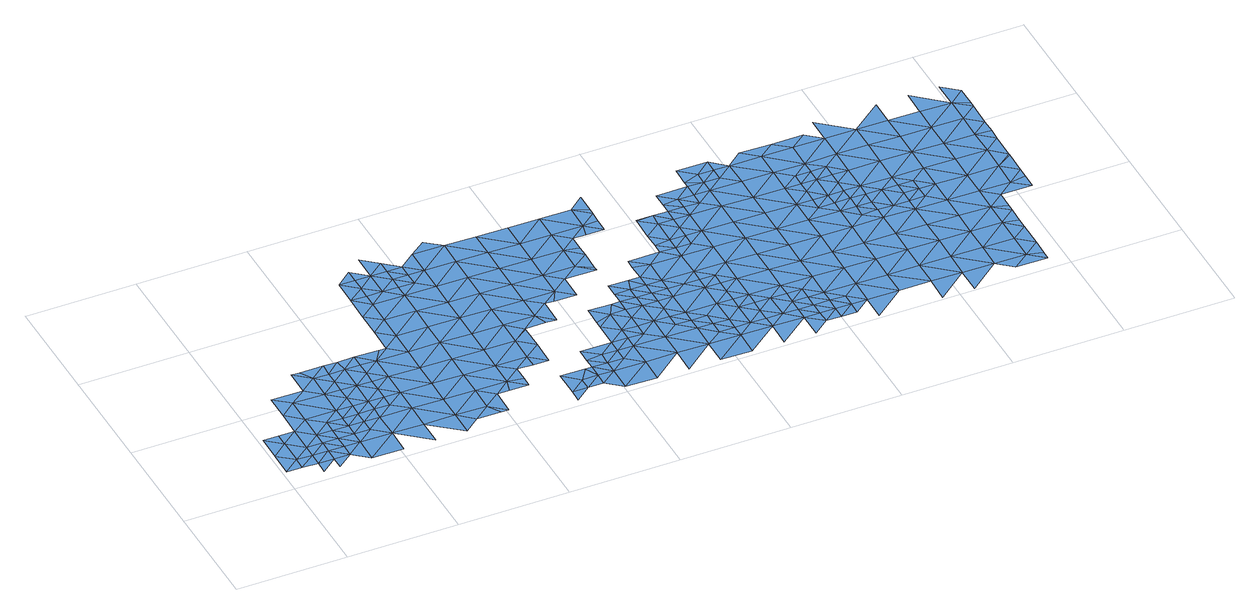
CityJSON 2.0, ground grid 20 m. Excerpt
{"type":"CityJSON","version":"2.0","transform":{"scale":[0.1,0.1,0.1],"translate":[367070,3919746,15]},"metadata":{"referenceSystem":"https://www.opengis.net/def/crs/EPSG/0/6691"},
"CityObjects":{
"waterbody1":{"type":"WaterBody","attributes":{"name":"9","class":"1140","function":"1","WaterBodyRiverFloodingRiskAttribute.description":"5","WaterBodyRiverFloodingRiskAttribute.rankOrg":"1","WaterBodyRiverFloodingRiskAttribute.adminType":"2","WaterBodyRiverFloodingRiskAttribute.scale":"L1"},"geometry":[{"type":"MultiSurface","lod":"1","boundaries":[[[0,1,2]],[[0,3,4]],[[5,6,4]],[[7,4,6]],[[8,7,6]],[[9,8,6]],[[10,9,6]],[[11,10,6]],[[6,5,11]],[[5,12,11]],[[11,13,10]],[[14,15,16]],[[16,10,13]],[[14,16,13]],[[13,17,14]],[[18,11,19]],[[13,11,20]],[[13,20,17]],[[11,18,20]],[[21,22,23]],[[23,17,21]],[[17,20,21]],[[21,24,22]],[[25,26,18]],[[27,24,28]],[[27,22,24]],[[20,18,26]],[[28,29,30]],[[24,29,28]],[[31,30,29]],[[21,20,32]],[[32,20,26]],[[29,33,31]],[[24,21,34]],[[26,25,35]],[[34,21,32]],[[24,36,29]],[[37,33,29]],[[24,34,36]],[[36,38,29]],[[26,35,39]],[[29,38,37]],[[32,26,40]],[[32,41,34]],[[35,42,39]],[[26,39,40]],[[38,43,37]],[[34,44,36]],[[45,37,43]],[[42,46,39]],[[32,40,41]],[[47,38,36]],[[43,48,45]],[[46,49,39]],[[39,49,40]],[[50,45,48]],[[34,41,44]],[[51,52,50]],[[53,43,38]],[[50,48,51]],[[47,36,44]],[[40,54,41]],[[55,52,51]],[[40,49,54]],[[53,56,43]],[[41,57,44]],[[38,47,53]],[[58,59,60]],[[48,43,56]],[[51,61,55]],[[49,62,54]],[[56,63,48]],[[44,64,47]],[[41,54,57]],[[63,61,51]],[[51,48,63]],[[58,65,59]],[[54,62,66]],[[44,57,64]],[[66,67,54]],[[68,57,54]],[[54,67,68]],[[47,64,69]],[[53,47,70]],[[71,61,63]],[[56,53,70]],[[47,69,70]],[[72,57,68]],[[73,74,65]],[[75,65,74]],[[63,56,76]],[[71,63,77]],[[78,72,68]],[[64,57,79]],[[56,70,76]],[[79,57,72]],[[73,80,74]],[[77,63,81]],[[69,64,82]],[[63,76,81]],[[82,64,79]],[[83,76,70]],[[72,78,84]],[[70,69,85]],[[86,77,81]],[[87,77,86]],[[72,88,79]],[[80,87,86]],[[85,69,82]],[[88,72,84]],[[89,81,76]],[[90,82,79]],[[80,86,91]],[[83,70,85]],[[92,79,88]],[[93,86,81]],[[90,79,92]],[[89,76,83]],[[94,91,86]],[[95,82,90]],[[85,82,95]],[[93,81,89]],[[83,85,96]],[[97,89,83]],[[94,86,93]],[[95,90,98]],[[96,85,95]],[[99,91,94]],[[100,93,89]],[[98,101,95]],[[97,83,96]],[[101,102,95]],[[95,102,96]],[[103,94,93]],[[100,89,97]],[[96,104,97]],[[103,93,100]],[[96,102,104]],[[105,104,102]],[[97,106,100]],[[107,94,103]],[[106,97,104]],[[100,108,103]],[[105,109,104]],[[108,100,106]],[[103,110,107]],[[111,104,109]],[[106,104,111]],[[110,103,108]],[[112,107,110]],[[106,111,113]],[[108,106,114]],[[106,113,114]],[[111,115,113]],[[110,108,116]],[[108,114,116]],[[112,110,117]],[[113,118,114]],[[119,113,115]],[[118,113,119]],[[110,116,117]],[[118,120,114]],[[116,114,121]],[[121,114,120]],[[117,116,122]],[[116,121,122]],[[123,122,121]],[[117,122,124]],[[123,125,122]],[[122,126,124]],[[127,122,125]],[[126,122,127]],[[126,128,124]],[[128,129,124]]]}]},
"waterbody2":{"type":"WaterBody","attributes":{"name":"9","class":"1140","function":"1","WaterBodyRiverFloodingRiskAttribute.description":"5","WaterBodyRiverFloodingRiskAttribute.rankOrg":"2","WaterBodyRiverFloodingRiskAttribute.adminType":"2","WaterBodyRiverFloodingRiskAttribute.scale":"L1"},"geometry":[{"type":"MultiSurface","lod":"1","boundaries":[[[8,130,7]],[[131,1,0]],[[132,130,133]],[[132,1,131]],[[0,4,131]],[[131,4,7]],[[130,132,131]],[[7,130,131]]]}]},
"waterbody3":{"type":"WaterBody","attributes":{"name":"9","class":"1140","function":"1","WaterBodyRiverFloodingRiskAttribute.description":"5","WaterBodyRiverFloodingRiskAttribute.rankOrg":"1","WaterBodyRiverFloodingRiskAttribute.adminType":"2","WaterBodyRiverFloodingRiskAttribute.scale":"L1"},"geometry":[{"type":"MultiSurface","lod":"1","boundaries":[[[132,134,1]],[[134,132,135]],[[136,137,138]],[[139,140,141]],[[142,137,136]],[[143,142,144]],[[133,145,143]],[[133,143,146]],[[147,135,146]],[[135,133,146]],[[133,135,132]],[[148,138,15]],[[130,8,145]],[[144,149,150]],[[151,150,149]],[[152,141,151]],[[141,153,151]],[[154,152,155]],[[155,152,136]],[[143,156,146]],[[152,151,149]],[[134,135,157]],[[154,158,152]],[[158,141,152]],[[158,139,141]],[[153,141,159]],[[159,141,140]],[[138,148,136]],[[148,155,136]],[[160,145,8]],[[149,136,152]],[[142,145,137]],[[143,145,142]],[[161,146,156]],[[147,146,161]],[[157,135,147]],[[136,149,142]],[[142,149,144]],[[133,130,145]],[[137,145,160]]]}]},
"waterbody4":{"type":"WaterBody","attributes":{"name":"9","class":"1140","function":"1","WaterBodyRiverFloodingRiskAttribute.description":"5","WaterBodyRiverFloodingRiskAttribute.rankOrg":"2","WaterBodyRiverFloodingRiskAttribute.adminType":"2","WaterBodyRiverFloodingRiskAttribute.scale":"L1"},"geometry":[{"type":"MultiSurface","lod":"1","boundaries":[[[10,16,9]],[[137,160,162]],[[160,8,9]],[[160,9,162]],[[9,16,162]],[[16,15,162]],[[15,138,162]],[[138,137,162]]]}]},
"waterbody5":{"type":"WaterBody","attributes":{"name":"9","class":"1140","function":"1","WaterBodyRiverFloodingRiskAttribute.description":"5","WaterBodyRiverFloodingRiskAttribute.rankOrg":"2","WaterBodyRiverFloodingRiskAttribute.adminType":"2","WaterBodyRiverFloodingRiskAttribute.scale":"L1"},"geometry":[{"type":"MultiSurface","lod":"1","boundaries":[[[163,155,148]],[[163,148,15]],[[139,164,165]],[[30,31,164]],[[31,165,164]],[[14,17,23]],[[140,139,165]],[[166,158,154]],[[166,164,158]],[[166,28,164]],[[27,28,166]],[[23,22,163]],[[22,166,163]],[[154,155,166]],[[15,14,163]],[[14,23,163]],[[22,27,166]],[[28,30,164]],[[139,158,164]],[[166,155,163]]]}]},
"waterbody6":{"type":"WaterBody","attributes":{"name":"9","class":"1140","function":"1","WaterBodyRiverFloodingRiskAttribute.description":"5","WaterBodyRiverFloodingRiskAttribute.rankOrg":"2","WaterBodyRiverFloodingRiskAttribute.adminType":"2","WaterBodyRiverFloodingRiskAttribute.scale":"L1"},"geometry":[{"type":"MultiSurface","lod":"1","boundaries":[[[71,167,61]],[[167,65,61]],[[55,61,168]],[[58,60,168]],[[60,52,168]],[[58,168,65]],[[71,77,167]],[[73,65,167]],[[168,52,55]],[[61,65,168]],[[167,77,87]],[[167,87,73]],[[80,73,87]]]}]},
"waterbody7":{"type":"WaterBody","attributes":{"name":"9","class":"1140","function":"1","WaterBodyRiverFloodingRiskAttribute.description":"5","WaterBodyRiverFloodingRiskAttribute.rankOrg":"2","WaterBodyRiverFloodingRiskAttribute.adminType":"2","WaterBodyRiverFloodingRiskAttribute.scale":"L1"},"geometry":[{"type":"MultiSurface","lod":"1","boundaries":[[[169,170,171]],[[172,173,174]],[[172,175,173]],[[176,174,173]],[[177,176,173]],[[178,173,175]],[[173,179,177]],[[173,178,179]],[[175,180,178]],[[179,181,182]],[[182,183,184]],[[179,178,181]],[[183,182,181]],[[180,185,178]],[[178,185,181]],[[183,181,186]],[[185,187,181]],[[186,181,187]],[[188,186,187]],[[189,186,188]],[[190,189,188]],[[185,191,187]],[[185,192,191]],[[193,194,195]],[[196,188,187]],[[193,190,194]],[[190,188,194]],[[197,196,187]],[[198,195,194]],[[199,194,188]],[[200,199,188]],[[200,188,196]],[[187,191,197]],[[198,194,201]],[[201,194,199]],[[202,191,203]],[[204,196,197]],[[205,198,201]],[[197,191,206]],[[207,204,197]],[[197,206,207]],[[203,208,202]],[[206,191,202]],[[209,205,210]],[[204,207,211]],[[212,209,213]],[[213,209,210]],[[214,206,202]],[[215,216,217]],[[215,212,216]],[[212,213,216]],[[210,218,213]],[[208,219,202]],[[220,214,202]],[[221,217,216]],[[218,222,213]],[[219,220,202]],[[222,223,213]],[[223,221,216]],[[216,213,223]],[[218,224,222]],[[225,220,219]],[[224,226,222]],[[227,228,229]],[[230,221,223]],[[229,231,227]],[[227,231,232]],[[225,219,233]],[[234,223,222]],[[219,235,236]],[[237,222,226]],[[238,228,227]],[[239,228,238]],[[226,239,238]],[[219,236,233]],[[232,240,227]],[[230,223,241]],[[237,226,238]],[[234,222,237]],[[240,242,227]],[[227,242,238]],[[243,233,236]],[[241,223,234]],[[244,245,236]],[[246,237,238]],[[247,243,236]],[[248,242,240]],[[242,246,238]],[[249,241,234]],[[250,241,249]],[[247,236,245]],[[251,250,249]],[[252,253,251]],[[246,254,237]],[[243,247,255]],[[237,256,234]],[[252,251,249]],[[248,257,242]],[[258,253,252]],[[254,256,237]],[[256,249,234]],[[259,258,252]],[[242,260,246]],[[261,255,262]],[[256,263,249]],[[249,264,252]],[[265,259,252]],[[257,261,266]],[[261,262,266]],[[242,257,260]],[[263,264,249]],[[246,267,254]],[[260,267,246]],[[264,265,252]],[[257,266,260]],[[262,268,266]],[[254,269,256]],[[267,269,254]],[[270,260,266]],[[265,271,272]],[[273,268,274]],[[256,275,263]],[[264,271,265]],[[276,266,268]],[[274,277,273]],[[269,275,256]],[[272,278,279]],[[276,270,266]],[[270,267,260]],[[263,280,264]],[[278,272,271]],[[276,268,273]],[[275,280,263]],[[264,281,271]],[[280,281,264]],[[273,282,276]],[[278,271,283]],[[273,284,282]],[[267,270,285]],[[269,267,286]],[[286,267,285]],[[275,269,286]],[[271,287,283]],[[276,288,270]],[[271,281,287]],[[289,288,276]],[[270,288,285]],[[283,290,291]],[[280,292,281]],[[276,282,289]],[[275,286,293]],[[280,275,292]],[[283,287,290]],[[294,291,290]],[[275,293,292]],[[285,295,286]],[[296,295,285]],[[295,293,286]],[[282,297,289]],[[296,285,288]],[[281,292,298]],[[287,281,299]],[[300,292,293]],[[290,287,299]],[[281,298,299]],[[301,300,293]],[[300,302,292]],[[302,303,292]],[[290,304,305]],[[288,306,296]],[[301,293,295]],[[298,292,303]],[[304,290,299]],[[289,297,307]],[[288,289,306]],[[308,309,298]],[[289,307,306]],[[298,303,308]],[[299,298,309]],[[310,311,297]],[[306,312,296]],[[296,313,295]],[[314,300,301]],[[315,301,295]],[[316,304,299]],[[297,311,307]],[[317,305,304]],[[313,315,295]],[[301,318,314]],[[319,318,301]],[[319,301,315]],[[320,306,307]],[[296,312,313]],[[299,309,316]],[[321,317,304]],[[316,309,322]],[[306,320,312]],[[321,304,316]],[[307,311,323]],[[324,315,313]],[[322,325,316]],[[307,323,320]],[[318,326,327]],[[327,326,328]],[[313,329,324]],[[330,323,311]],[[318,331,326]],[[332,317,321]],[[326,333,328]],[[311,334,330]],[[312,320,335]],[[313,312,336]],[[337,333,325]],[[316,338,321]],[[337,328,333]],[[313,336,329]],[[331,339,326]],[[312,335,336]],[[316,325,340]],[[330,341,323]],[[323,342,320]],[[338,332,321]],[[341,342,323]],[[342,335,320]],[[325,333,340]],[[338,316,340]],[[343,329,336]],[[344,336,335]],[[326,339,345]],[[346,343,336]],[[333,326,347]],[[339,348,345]],[[347,326,345]],[[340,333,347]],[[330,349,341]],[[349,330,350]],[[335,342,344]],[[336,351,346]],[[348,352,345]],[[353,340,347]],[[336,344,351]],[[338,340,354]],[[354,340,353]],[[355,338,354]],[[341,349,356]],[[357,352,358]],[[342,341,359]],[[342,360,344]],[[345,361,347]],[[358,346,357]],[[349,350,362]],[[346,351,357]],[[341,356,359]],[[345,352,363]],[[344,360,351]],[[362,364,349]],[[365,356,349]],[[364,365,349]],[[352,357,363]],[[361,345,363]],[[353,347,361]],[[342,359,360]],[[360,366,351]],[[351,367,357]],[[368,359,356]],[[361,369,353]],[[365,368,356]],[[354,353,369]],[[357,367,363]],[[369,370,354]],[[371,372,359]],[[371,359,368]],[[360,359,372]],[[351,366,367]],[[363,373,361]],[[367,373,363]],[[374,366,360]],[[375,374,360]],[[375,360,372]],[[376,354,370]],[[369,377,370]],[[378,366,374]],[[361,373,379]],[[369,361,377]],[[378,380,366]],[[361,379,377]],[[367,366,380]],[[380,381,367]],[[381,379,373]],[[374,382,378]],[[373,367,381]],[[370,377,383]],[[378,384,380]],[[385,384,378]],[[385,378,382]],[[386,387,379]],[[379,381,386]],[[377,379,387]],[[388,381,380]],[[389,388,380]],[[387,390,377]],[[389,380,384]],[[390,391,383]],[[383,377,390]],[[392,386,381]],[[381,388,392]],[[393,394,386]],[[386,394,387]],[[393,386,392]],[[395,390,387]],[[394,395,387]],[[396,397,390]],[[398,396,390]],[[398,390,395]]]}]},
"waterbody8":{"type":"WaterBody","attributes":{"name":"9","class":"1140","function":"1","WaterBodyRiverFloodingRiskAttribute.description":"5","WaterBodyRiverFloodingRiskAttribute.rankOrg":"1","WaterBodyRiverFloodingRiskAttribute.adminType":"2","WaterBodyRiverFloodingRiskAttribute.scale":"L1"},"geometry":[{"type":"MultiSurface","lod":"1","boundaries":[[[171,399,400]],[[399,401,400]],[[170,174,399]],[[170,172,174]],[[171,170,399]],[[176,401,174]],[[174,401,399]]]}]},
"waterbody9":{"type":"WaterBody","attributes":{"name":"9","class":"1140","function":"1","WaterBodyRiverFloodingRiskAttribute.description":"5","WaterBodyRiverFloodingRiskAttribute.rankOrg":"1","WaterBodyRiverFloodingRiskAttribute.adminType":"2","WaterBodyRiverFloodingRiskAttribute.scale":"L1"},"geometry":[{"type":"MultiSurface","lod":"1","boundaries":[[[177,179,182]],[[176,177,402]],[[177,182,403]],[[403,402,177]],[[182,184,403]],[[184,404,403]],[[402,403,404]]]}]},
"waterbody10":{"type":"WaterBody","attributes":{"name":"9","class":"1140","function":"1","WaterBodyRiverFloodingRiskAttribute.description":"5","WaterBodyRiverFloodingRiskAttribute.rankOrg":"1","WaterBodyRiverFloodingRiskAttribute.adminType":"2","WaterBodyRiverFloodingRiskAttribute.scale":"L1"},"geometry":[{"type":"MultiSurface","lod":"1","boundaries":[[[405,406,407]],[[408,406,405]],[[406,408,409]],[[184,410,409]],[[184,183,410]],[[409,410,406]],[[183,186,410]],[[189,190,410]],[[406,410,190]],[[407,193,195]],[[406,190,193]],[[410,186,189]],[[193,407,406]]]}]},
"waterbody11":{"type":"WaterBody","attributes":{"name":"9","class":"1140","function":"1","WaterBodyRiverFloodingRiskAttribute.description":"5","WaterBodyRiverFloodingRiskAttribute.rankOrg":"1","WaterBodyRiverFloodingRiskAttribute.adminType":"2","WaterBodyRiverFloodingRiskAttribute.scale":"L1"},"geometry":[{"type":"MultiSurface","lod":"1","boundaries":[[[209,411,205]],[[411,198,205]],[[212,412,209]],[[195,198,413]],[[413,198,411]],[[412,414,411]],[[209,412,411]],[[414,413,411]]]}]},
"waterbody12":{"type":"WaterBody","attributes":{"name":"9","class":"1140","function":"1","WaterBodyRiverFloodingRiskAttribute.description":"5","WaterBodyRiverFloodingRiskAttribute.rankOrg":"1","WaterBodyRiverFloodingRiskAttribute.adminType":"2","WaterBodyRiverFloodingRiskAttribute.scale":"L1"},"geometry":[{"type":"MultiSurface","lod":"1","boundaries":[[[415,199,200]],[[201,416,205]],[[239,417,228]],[[224,218,417]],[[418,233,240]],[[211,419,420]],[[228,417,420]],[[248,240,421]],[[225,233,418]],[[421,240,233]],[[418,240,232]],[[232,231,418]],[[225,418,220]],[[233,243,421]],[[207,419,211]],[[421,243,255]],[[417,415,420]],[[416,415,417]],[[416,199,415]],[[201,199,416]],[[204,200,196]],[[261,421,255]],[[416,218,210]],[[200,204,415]],[[416,417,218]],[[224,417,226]],[[239,226,417]],[[207,214,419]],[[418,231,220]],[[204,211,415]],[[415,211,420]],[[210,205,416]],[[207,206,214]],[[261,257,421]],[[248,421,257]],[[229,228,420]],[[229,420,231]],[[231,420,419]],[[231,419,220]],[[214,220,419]]]}]},
"waterbody13":{"type":"WaterBody","attributes":{"name":"9","class":"1140","function":"1","WaterBodyRiverFloodingRiskAttribute.description":"5","WaterBodyRiverFloodingRiskAttribute.rankOrg":"1","WaterBodyRiverFloodingRiskAttribute.adminType":"2","WaterBodyRiverFloodingRiskAttribute.scale":"L1"},"geometry":[{"type":"MultiSurface","lod":"1","boundaries":[[[230,422,221]],[[230,423,422]],[[230,250,423]],[[250,251,423]],[[253,424,251]],[[425,423,424]],[[258,426,253]],[[250,230,241]],[[424,423,251]],[[253,426,424]],[[425,422,423]],[[427,426,428]],[[426,427,424]],[[424,427,425]]]}]},
"waterbody14":{"type":"WaterBody","attributes":{"name":"9","class":"1140","function":"1","WaterBodyRiverFloodingRiskAttribute.description":"5","WaterBodyRiverFloodingRiskAttribute.rankOrg":"1","WaterBodyRiverFloodingRiskAttribute.adminType":"2","WaterBodyRiverFloodingRiskAttribute.scale":"L1"},"geometry":[{"type":"MultiSurface","lod":"1","boundaries":[[[277,274,429]],[[247,245,430]],[[429,274,430]],[[274,262,430]],[[262,255,430]],[[247,430,255]],[[268,262,274]],[[430,245,429]]]}]},
"waterbody15":{"type":"WaterBody","attributes":{"name":"9","class":"1140","function":"1","WaterBodyRiverFloodingRiskAttribute.description":"5","WaterBodyRiverFloodingRiskAttribute.rankOrg":"1","WaterBodyRiverFloodingRiskAttribute.adminType":"2","WaterBodyRiverFloodingRiskAttribute.scale":"L1"},"geometry":[{"type":"MultiSurface","lod":"1","boundaries":[[[259,431,432]],[[258,259,432]],[[259,265,431]],[[272,279,431]],[[272,431,265]],[[279,433,431]],[[433,432,431]]]}]},
"waterbody16":{"type":"WaterBody","attributes":{"name":"9","class":"1140","function":"1","WaterBodyRiverFloodingRiskAttribute.description":"5","WaterBodyRiverFloodingRiskAttribute.rankOrg":"1","WaterBodyRiverFloodingRiskAttribute.adminType":"2","WaterBodyRiverFloodingRiskAttribute.scale":"L1"},"geometry":[{"type":"MultiSurface","lod":"1","boundaries":[[[291,294,434]],[[278,291,434]],[[278,434,435]],[[435,434,436]],[[278,283,291]],[[279,278,435]],[[436,434,294]]]}]},
"waterbody17":{"type":"WaterBody","attributes":{"name":"9","class":"1140","function":"1","WaterBodyRiverFloodingRiskAttribute.description":"5","WaterBodyRiverFloodingRiskAttribute.rankOrg":"1","WaterBodyRiverFloodingRiskAttribute.adminType":"2","WaterBodyRiverFloodingRiskAttribute.scale":"L1"},"geometry":[{"type":"MultiSurface","lod":"1","boundaries":[[[437,328,438]],[[309,308,322]],[[322,438,325]],[[337,325,438]],[[328,337,438]],[[327,328,437]],[[327,437,314]],[[314,437,300]],[[302,300,437]],[[303,302,437]],[[303,437,438]],[[308,303,438]],[[327,314,318]],[[322,308,438]]]}]},
"waterbody18":{"type":"WaterBody","attributes":{"name":"9","class":"1140","function":"1","WaterBodyRiverFloodingRiskAttribute.description":"5","WaterBodyRiverFloodingRiskAttribute.rankOrg":"1","WaterBodyRiverFloodingRiskAttribute.adminType":"2","WaterBodyRiverFloodingRiskAttribute.scale":"L1"},"geometry":[{"type":"MultiSurface","lod":"1","boundaries":[[[329,439,339]],[[319,331,318]],[[331,440,339]],[[329,343,439]],[[331,319,440]],[[324,319,315]],[[329,339,440]],[[324,329,440]],[[440,319,324]],[[348,339,439]],[[343,346,358]],[[343,358,439]],[[348,358,352]],[[358,348,439]]]}]}
},
"vertices":[
[93,44,6],[65,44,6],[64,21,6],[93,21,6],[121,43,6],[149,20,6],[150,66,6],[122,66,6],[122,90,6],[150,89,6],[179,89,6],[207,65,6],[206,19,6],[207,111,6],[208,135,6],[179,135,6],[179,112,6],[236,134,6],[264,64,6],[263,18,6],[264,111,6],[265,157,6],[237,180,6],[237,157,6],[266,203,6],[320,17,6],[320,64,6],[237,203,6],[238,227,6],[266,249,6],[238,250,6],[238,273,6],[321,110,6],[281,272,6],[322,156,6],[348,40,6],[322,202,6],[295,272,6],[323,248,6],[377,63,6],[378,109,6],[378,155,6],[391,39,6],[324,295,6],[379,201,6],[296,318,6],[405,39,6],[380,248,6],[324,341,6],[406,85,6],[296,364,6],[325,387,6],[297,411,6],[380,294,6],[434,108,6],[325,410,6],[381,340,6],[435,154,6],[326,456,6],[326,479,6],[298,457,6],[354,410,6],[428,85,6],[382,386,6],[436,200,6],[354,456,6],[463,85,6],[463,103,6],[463,131,6],[437,247,6],[437,293,6],[382,409,6],[492,153,6],[383,455,6],[383,479,6],[355,502,6],[438,339,6],[411,409,6],[492,130,6],[493,200,6],[411,455,6],[439,385,6],[493,246,6],[495,338,6],[520,130,6],[494,292,6],[439,432,6],[411,432,6],[521,176,6],[495,384,6],[521,222,6],[440,478,6],[521,218,6],[496,431,6],[497,477,6],[550,245,6],[551,291,6],[551,337,6],[559,222,6],[469,500,6],[552,384,6],[578,221,6],[579,268,6],[553,430,6],[607,290,6],[594,267,6],[608,337,6],[553,476,6],[609,383,6],[636,267,6],[610,429,6],[636,313,6],[610,475,6],[665,336,6],[666,382,6],[693,312,6],[666,428,6],[667,474,6],[694,358,6],[693,320,6],[694,377,6],[694,405,6],[723,427,6],[717,404,6],[724,474,6],[751,404,6],[752,450,6],[751,429,6],[752,461,6],[752,496,7],
[94,90,6],[93,67,6],[65,67,6],[65,90,6],
[36,45,6],[37,68,6],[151,158,6],[123,136,6],[151,135,6],[181,250,6],[182,274,6],[153,251,6],[95,159,6],[66,137,6],[67,183,6],[94,113,6],[37,114,6],[9,91,6],[180,158,6],[95,206,6],[67,229,6],[124,228,6],[152,205,6],[125,274,6],[180,204,6],[180,181,6],[37,137,6],[8,45,6],[181,227,6],[140,274,6],[122,113,6],[9,137,6],
[151,112,6],
[208,158,6],[210,250,6],[207,273,6],[209,204,6],
[383,432,6],[326,433,6],
[518,14,6],[547,37,6],[519,37,6],[575,37,6],[604,59,6],[576,60,6],[603,13,6],[576,83,6],[604,82,6],[661,58,6],[633,82,6],[660,12,6],[661,105,6],[633,105,6],[662,128,6],[633,128,6],[718,58,6],[690,127,6],[718,104,6],[719,150,6],[691,150,6],[691,174,6],[774,57,6],[717,11,6],[691,197,6],[720,196,6],[692,220,6],[747,127,6],[775,103,6],[720,219,6],[748,173,6],[747,150,6],[748,196,6],[831,56,6],[774,11,6],[775,126,6],[748,219,6],[803,79,6],[803,103,6],[830,10,6],[749,242,6],[777,219,6],[804,126,6],[749,265,6],[777,242,6],[831,79,6],[749,294,6],[778,288,6],[750,311,6],[805,218,6],[888,55,6],[860,79,6],[806,311,6],[834,241,6],[834,287,6],[833,218,6],[888,78,6],[862,217,6],[889,148,6],[861,171,6],[861,148,6],[835,310,6],[860,125,6],[889,124,6],[917,78,6],[891,286,6],[887,9,6],[945,54,6],[891,240,6],[890,194,6],[861,194,6],[917,124,6],[863,310,6],[946,147,6],[945,77,6],[944,8,6],[973,31,6],[947,193,6],[973,54,6],[946,124,6],[892,332,6],[864,333,6],[864,356,6],[893,379,6],[864,379,6],[947,239,6],[973,77,6],[948,285,6],[974,123,6],[865,402,6],[893,402,6],[1003,146,6],[974,100,6],[1002,77,6],[949,332,6],[949,378,6],[921,401,6],[1002,100,6],[1003,192,6],[1030,76,6],[1004,238,6],[1059,145,6],[950,424,6],[922,424,6],[1058,53,6],[1030,53,6],[1005,285,6],[1059,99,6],[1029,30,6],[950,447,6],[922,448,6],[1005,331,6],[1006,377,6],[1115,52,6],[979,447,6],[1057,6,6],[1060,191,6],[1061,237,6],[1007,423,6],[1116,144,6],[1115,98,6],[1007,469,6],[979,470,6],[1062,330,6],[1061,284,6],[979,493,6],[1118,237,6],[1117,190,6],[1172,51,7],[1063,376,6],[1064,422,6],[1090,306,6],[1118,283,6],[1091,329,6],[1091,353,6],[1064,469,6],[1036,492,6],[1173,143,7],[1172,97,7],[1091,376,6],[1092,399,6],[1171,5,6],[1228,50,7],[1174,190,7],[1174,236,7],[1119,306,6],[1146,259,6],[1120,421,6],[1093,491,6],[1147,306,7],[1147,282,7],[1230,142,7],[1121,468,6],[1120,398,6],[1229,96,7],[1175,259,7],[1148,398,7],[1176,328,7],[1147,329,7],[1148,352,7],[1203,258,7],[1285,49,7],[1175,305,7],[1150,490,7],[1176,374,7],[1228,4,6],[1230,189,7],[1231,235,7],[1148,375,7],[1178,467,7],[1204,305,7],[1177,421,7],[1286,95,7],[1286,142,7],[1231,258,7],[1287,188,7],[1232,327,7],[1260,258,7],[1233,374,7],[1232,304,7],[1342,48,7],[1313,26,6],[1288,234,7],[1260,304,7],[1234,420,7],[1234,466,7],[1178,513,7],[1343,95,7],[1288,280,7],[1260,281,7],[1343,141,7],[1344,187,7],[1290,373,7],[1370,25,7],[1289,327,7],[1370,40,7],[1371,71,7],[1345,233,7],[1345,279,7],[1371,117,7],[1291,419,7],[1291,465,7],[1371,135,7],[1372,164,7],[1346,326,7],[1373,210,7],[1372,177,7],[1292,511,7],[1347,418,7],[1401,232,7],[1347,372,7],[1402,279,7],[1403,325,7],[1429,209,7],[1348,464,7],[1430,255,7],[1430,237,7],[1403,371,7],[1404,417,7],[1431,301,7],[1431,297,7],[1405,463,7],[1349,511,7],[1431,348,7],[1432,369,7],[1432,394,7],[1433,440,7],[1433,486,7],[1405,510,7],[1433,450,7],
[547,60,6],[519,84,6],[564,83,6],
[576,103,6],[605,106,6],[577,129,6],
[635,221,6],[663,197,6],[676,220,6],[634,187,6],[634,174,6],[662,151,6],
[720,242,6],[728,265,6],[692,241,6],[692,266,6],
[776,149,6],[776,195,6],[833,195,6],[888,101,6],[832,102,6],[832,148,6],[945,100,6],
[807,330,6],[835,333,6],[836,379,6],[807,357,6],[838,403,6],[808,401,6],[808,403,6],
[1001,30,6],[1001,53,6],
[893,425,6],[865,421,6],[865,448,6],
[951,470,6],[922,459,6],[923,494,6],
[1119,329,6],[1120,375,6],
[1232,281,7],[1175,282,7]
]}
